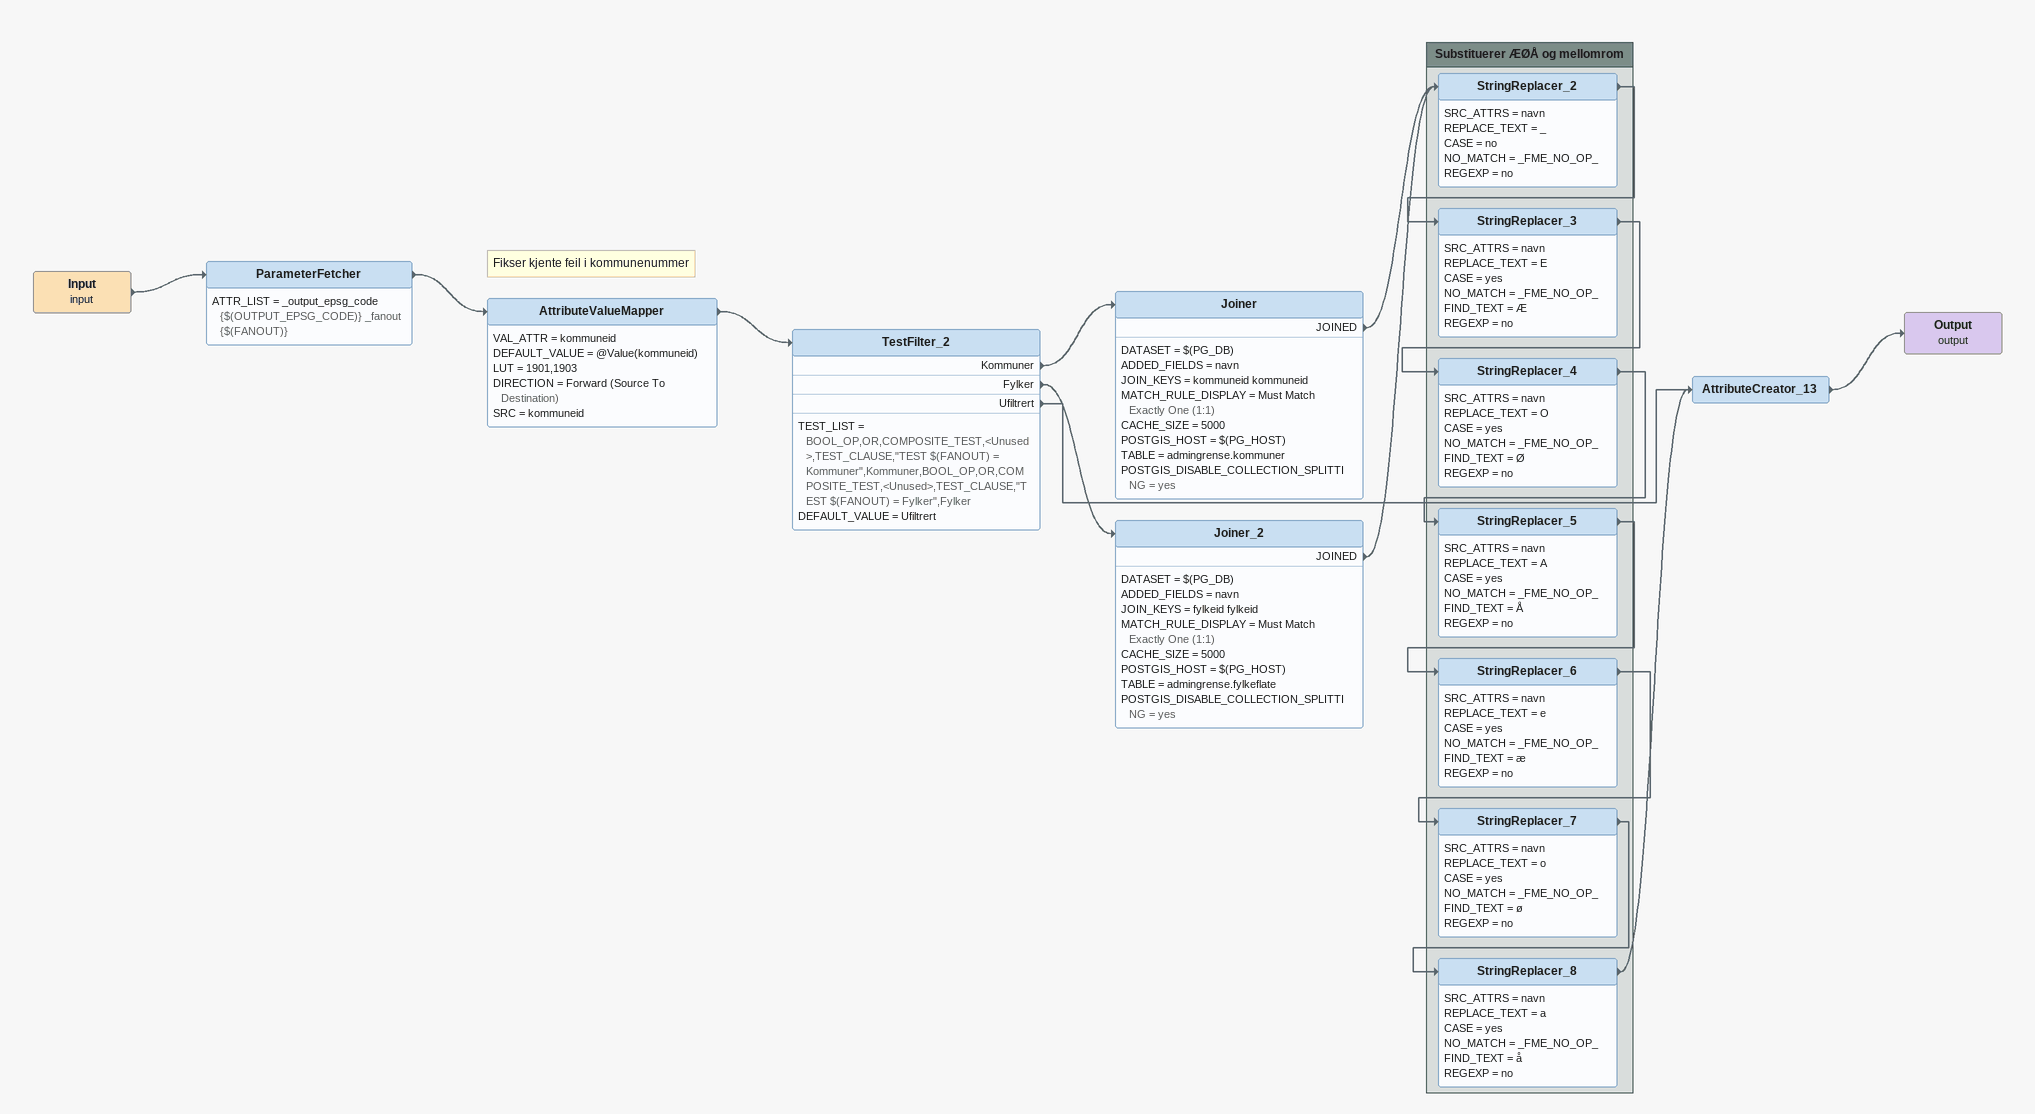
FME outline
Input (input)
    -> ParameterFetcher
ParameterFetcher
    ATTR_LIST = _output_epsg_code {$(OUTPUT_EPSG_CODE)} _fanout {$(FANOUT)}
    -> AttributeValueMapper
Note: Fikser kjente feil i kommunenummer
AttributeValueMapper
    VAL_ATTR = kommuneid
    DEFAULT_VALUE = @Value(kommuneid)
    LUT = 1901,1903
    DIRECTION = Forward (Source To Destination)
    SRC = kommuneid
    -> TestFilter_2
TestFilter_2
    TEST_LIST = BOOL_OP,OR,COMPOSITE_TEST,<Unused>,TEST_CLAUSE,"TEST $(FANOUT) = Kommuner",Kommuner,BOOL_OP,OR,COMPOSITE_TEST,<Unused>,TEST_CLAUSE,"TEST $(FANOUT) = Fylker",Fylker
    DEFAULT_VALUE = Ufiltrert
    Kommuner -> Joiner
    Fylker -> Joiner_2
    Ufiltrert -> AttributeCreator_13
Joiner
    DATASET = $(PG_DB)
    ADDED_FIELDS = navn
    JOIN_KEYS = kommuneid kommuneid
    MATCH_RULE_DISPLAY = Must Match Exactly One (1:1)
    CACHE_SIZE = 5000
    POSTGIS_HOST = $(PG_HOST)
    TABLE = admingrense.kommuner
    POSTGIS_DISABLE_COLLECTION_SPLITTING = yes
    JOINED -> StringReplacer_2
Joiner_2
    DATASET = $(PG_DB)
    ADDED_FIELDS = navn
    JOIN_KEYS = fylkeid fylkeid
    MATCH_RULE_DISPLAY = Must Match Exactly One (1:1)
    CACHE_SIZE = 5000
    POSTGIS_HOST = $(PG_HOST)
    TABLE = admingrense.fylkeflate
    POSTGIS_DISABLE_COLLECTION_SPLITTING = yes
    JOINED -> StringReplacer_2
AttributeCreator_13
    -> Output (output)
Output (output)

Bookmark: Substituerer ÆØÅ og mellomrom
StringReplacer_2
    SRC_ATTRS = navn
    REPLACE_TEXT = _
    CASE = no
    NO_MATCH = _FME_NO_OP_
    REGEXP = no
    -> StringReplacer_3
StringReplacer_3
    SRC_ATTRS = navn
    REPLACE_TEXT = E
    CASE = yes
    NO_MATCH = _FME_NO_OP_
    FIND_TEXT = Æ
    REGEXP = no
    -> StringReplacer_4
StringReplacer_4
    SRC_ATTRS = navn
    REPLACE_TEXT = O
    CASE = yes
    NO_MATCH = _FME_NO_OP_
    FIND_TEXT = Ø
    REGEXP = no
    -> StringReplacer_5
StringReplacer_5
    SRC_ATTRS = navn
    REPLACE_TEXT = A
    CASE = yes
    NO_MATCH = _FME_NO_OP_
    FIND_TEXT = Å
    REGEXP = no
    -> StringReplacer_6
StringReplacer_6
    SRC_ATTRS = navn
    REPLACE_TEXT = e
    CASE = yes
    NO_MATCH = _FME_NO_OP_
    FIND_TEXT = æ
    REGEXP = no
    -> StringReplacer_7
StringReplacer_7
    SRC_ATTRS = navn
    REPLACE_TEXT = o
    CASE = yes
    NO_MATCH = _FME_NO_OP_
    FIND_TEXT = ø
    REGEXP = no
    -> StringReplacer_8
StringReplacer_8
    SRC_ATTRS = navn
    REPLACE_TEXT = a
    CASE = yes
    NO_MATCH = _FME_NO_OP_
    FIND_TEXT = å
    REGEXP = no
    -> AttributeCreator_13
